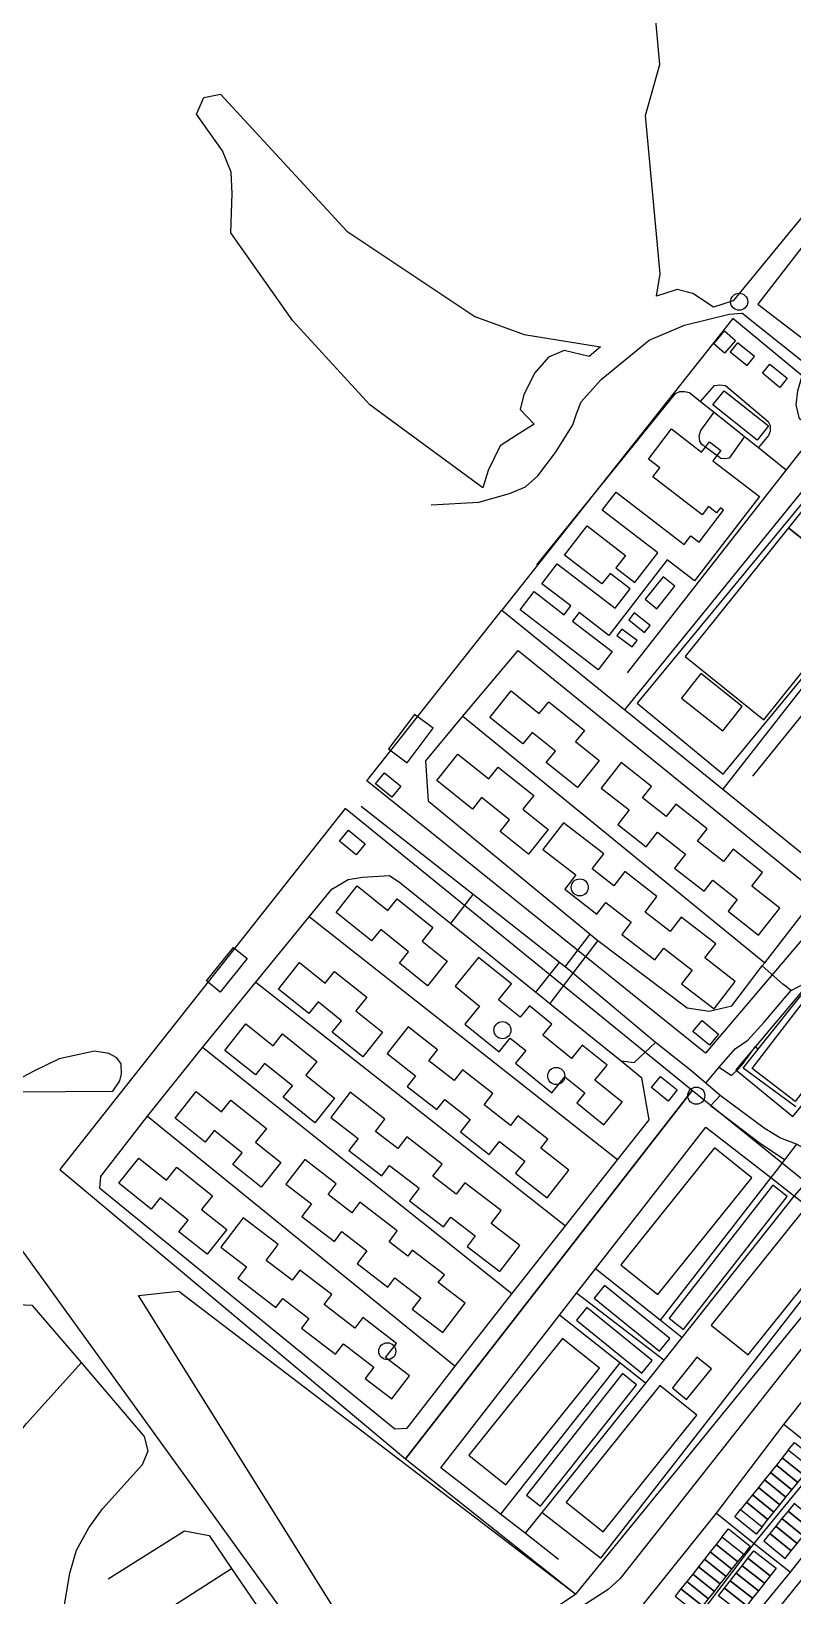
# Model space of a CAD drawing. Header units: metres. Extents: x 11276530 to 11306586, y 355867 to 367650.
# Drawn here: x 11290067 to 11290515, y 360953 to 361872 of the extents above; entities that cross this region are included whole.
import ezdxf

# ---------------------------------------------------------------- set-up
doc = ezdxf.new("R2010")
doc.units = ezdxf.units.M
for name, color, linetype in [('AMENITY', 6, 'Continuous'), ('BUILDING', 8, 'Continuous'), ('HIGHWAY_FOOTWAY', 6, 'Continuous'), ('HIGHWAY_PATH', 3, 'Continuous'), ('HIGHWAY_RESIDENTIAL', 7, 'Continuous'), ('HIGHWAY_SERVICE', 8, 'Continuous'), ('HIGHWAY_TERTIARY', 3, 'Continuous'), ('LANDUSE', 2, 'Continuous'), ('NATURAL_WATER', 5, 'Continuous'), ('OSM_OTHER', 7, 'Continuous')]:
    doc.layers.add(name, color=color, linetype=linetype)

msp = doc.modelspace()

# ---------------------------------------------------------------- linework, layer by layer
at = {"layer": 'AMENITY'}
for points in [[(11290520.27, 361669.37), (11290479.42, 361703.06), (11290343.8, 361531.69), (11290416.11, 361473.16), (11290534.71, 361619.29), (11290531.62, 361626.52), (11290533.17, 361633.23), (11290528.68, 361636.94), (11290518.72, 361644.07), (11290516.65, 361652.33), (11290517.68, 361660.59), (11290520.27, 361669.37)], [(11290467.82, 361652.35), (11290474.39, 361660.65), (11290500.47, 361640), (11290493.9, 361631.71), (11290467.82, 361652.35)], [(11290590.96, 361576.42), (11290473.61, 361426.62), (11290545.7, 361368.27), (11290672.53, 361534.09), (11290658.08, 361533.57), (11290644.65, 361537.19), (11290599.87, 361568.57), (11290590.96, 361576.42)], [(11290541.03, 361332.58), (11290481.3, 361261.84), (11290514.78, 361234.31), (11290574.32, 361306.85), (11290541.03, 361332.58)], [(11290503.09, 361194.01), (11290442.13, 361115.83), (11290450.53, 361109.28), (11290511.47, 361187.46), (11290503.09, 361194.01)], [(11290404.07, 361135.16), (11290397.95, 361127.61), (11290436.37, 361096.43), (11290442.5, 361103.98), (11290404.07, 361135.16)], [(11290393.65, 361122.26), (11290387.54, 361114.72), (11290425.97, 361083.53), (11290432.09, 361091.08), (11290393.65, 361122.26)], [(11290414.67, 361083.31), (11290358.21, 361011.99), (11290366.43, 361005.47), (11290422.92, 361076.79), (11290414.67, 361083.31)]]:
    msp.add_lwpolyline(points, dxfattribs=at)
for centre in [(11290483.23, 361712.95), (11290389.53, 361368.96), (11290344.1, 361285.07), (11290375.76, 361258.15), (11290276.46, 361096.47)]:
    msp.add_circle(centre, 5, dxfattribs=at)
at = {"layer": 'BUILDING'}
for points in [[(11290474.7, 361695.76), (11290481.1, 361690.26), (11290474.69, 361682.79), (11290468.29, 361688.3), (11290474.7, 361695.76)], [(11290477.96, 361683.48), (11290488, 361675.51), (11290492.25, 361680.85), (11290482.21, 361688.82), (11290477.96, 361683.48)], [(11290496.96, 361670.94), (11290501.34, 361676.3), (11290511.52, 361668), (11290507.12, 361662.62), (11290506.62, 361663.03), (11290496.96, 361670.94)], [(11290362.73, 361542.72), (11290380.39, 361529.12), (11290384.31, 361534.23), (11290367.31, 361547.31), (11290376.34, 361559.05), (11290410.37, 361532.88), (11290419.15, 361544.3), (11290407.33, 361553.39), (11290402.58, 361547.22), (11290380.65, 361564.08), (11290393.9, 361581.31), (11290416.44, 361563.97), (11290410.78, 361556.61), (11290421.99, 361547.99), (11290435.44, 361565.48), (11290402.77, 361590.61), (11290410.86, 361601.14), (11290450.98, 361570.29), (11290454.89, 361575.37), (11290459.7, 361571.68), (11290474.11, 361590.43), (11290472.24, 361591.86), (11290469.97, 361588.91), (11290465.21, 361592.58), (11290461.53, 361587.8), (11290432.46, 361610.15), (11290436.52, 361615.42), (11290429.87, 361620.53), (11290443.47, 361638.2), (11290461.17, 361624.59), (11290463.39, 361627.49), (11290465.85, 361630.69), (11290472.45, 361625.6), (11290470.1, 361622.56), (11290467.77, 361619.52), (11290495.11, 361598.5), (11290457, 361548.94), (11290440.88, 361561.34), (11290406.73, 361516.92), (11290389.24, 361530.35), (11290385.36, 361525.31), (11290408.58, 361507.46), (11290400.37, 361496.78), (11290354.52, 361532.03), (11290362.73, 361542.72)], [(11290349.15, 361484.32), (11290365.74, 361471.05), (11290371.28, 361477.96), (11290392.24, 361461.18), (11290387.04, 361454.68), (11290400.94, 361443.54), (11290388.13, 361427.53), (11290369.79, 361442.22), (11290375.24, 361449.02), (11290361.53, 361460.01), (11290356.12, 361453.25), (11290336.71, 361468.79), (11290349.15, 361484.32)], [(11290317.99, 361447.17), (11290336.03, 361432.72), (11290341.56, 361439.63), (11290362.53, 361422.86), (11290356.1, 361414.82), (11290370.95, 361402.93), (11290359.36, 361388.46), (11290342.78, 361401.74), (11290348.23, 361408.54), (11290331.83, 361421.67), (11290326.42, 361414.93), (11290305.55, 361431.64), (11290317.99, 361447.17)], [(11290413.92, 361442.2), (11290402.22, 361427.28), (11290418.62, 361414.44), (11290411.9, 361405.85), (11290428.55, 361392.81), (11290435.3, 361401.4), (11290451.73, 361388.53), (11290445.27, 361380.29), (11290462.57, 361366.72), (11290467.67, 361373.23), (11290482.15, 361361.87), (11290476.67, 361354.89), (11290494.65, 361340.78), (11290507.15, 361356.74), (11290490.7, 361369.64), (11290497.01, 361377.68), (11290479.63, 361391.3), (11290474.05, 361384.18), (11290458.78, 361396.13), (11290464.48, 361403.41), (11290445.99, 361417.89), (11290440.33, 361410.67), (11290426.47, 361421.54), (11290431.72, 361428.25), (11290413.92, 361442.2)], [(11290269.47, 361429.76), (11290274.78, 361436.26), (11290284.46, 361428.36), (11290279.14, 361421.85), (11290269.47, 361429.76)], [(11290248.43, 361396.02), (11290253.74, 361402.52), (11290263.42, 361394.62), (11290258.1, 361388.11), (11290248.43, 361396.02)], [(11290380.06, 361406.88), (11290367.92, 361391.17), (11290387.26, 361376.23), (11290380.76, 361367.81), (11290399.56, 361353.29), (11290404.8, 361360.07), (11290419.78, 361348.5), (11290414.24, 361341.34), (11290433.67, 361326.33), (11290438.97, 361333.2), (11290455.58, 361320.38), (11290449.4, 361312.36), (11290468.55, 361297.58), (11290480.96, 361313.65), (11290463.02, 361327.51), (11290469.44, 361335.82), (11290449.15, 361351.46), (11290442.66, 361343.07), (11290427.93, 361354.44), (11290434.94, 361363.54), (11290415.97, 361378.18), (11290409.6, 361369.93), (11290396.85, 361379.76), (11290403.67, 361388.61), (11290380.06, 361406.88)], [(11290258.74, 361369.78), (11290276.8, 361355.33), (11290282.33, 361362.23), (11290303.29, 361345.46), (11290296.86, 361337.43), (11290311.71, 361325.54), (11290300.12, 361311.07), (11290283.54, 361324.35), (11290288.99, 361331.15), (11290272.59, 361344.28), (11290267.18, 361337.54), (11290246.31, 361354.25), (11290258.74, 361369.78)], [(11290224.89, 361324.78), (11290239.95, 361312.73), (11290245.48, 361319.63), (11290264.41, 361304.49), (11290257.99, 361296.45), (11290273.66, 361283.9), (11290262.07, 361269.43), (11290244.08, 361283.84), (11290249.51, 361290.64), (11290235.82, 361301.62), (11290230.41, 361294.88), (11290212.46, 361309.25), (11290224.89, 361324.78)], [(11290330.04, 361327.85), (11290316.28, 361310.82), (11290330.61, 361299.24), (11290322.03, 361288.62), (11290342.13, 361272.37), (11290348.69, 361280.47), (11290357.85, 361273.06), (11290351.85, 361265.64), (11290373.23, 361248.34), (11290380.82, 361257.7), (11290392.53, 361248.23), (11290387.8, 361242.38), (11290403.78, 361229.44), (11290414.51, 361242.69), (11290398.45, 361255.7), (11290405.56, 361264.47), (11290390.93, 361276.31), (11290384.6, 361268.5), (11290367.82, 361282.09), (11290373.11, 361288.63), (11290359.95, 361299.28), (11290354.6, 361292.66), (11290341.89, 361302.94), (11290349.38, 361312.2), (11290330.04, 361327.85)], [(11290529.43, 361312.76), (11290554.65, 361293.35), (11290516.08, 361243.21), (11290490.85, 361262.61), (11290529.43, 361312.76)], [(11290193.36, 361288.75), (11290209.36, 361275.95), (11290214.89, 361282.85), (11290235.01, 361266.76), (11290228.57, 361258.72), (11290245.47, 361245.19), (11290233.88, 361230.72), (11290215.26, 361245.64), (11290220.72, 361252.44), (11290204.31, 361265.58), (11290198.91, 361258.83), (11290180.93, 361273.21), (11290193.36, 361288.75)], [(11290288.65, 361287.04), (11290276.34, 361271.32), (11290292.95, 361258.31), (11290288.08, 361252.07), (11290305.52, 361238.42), (11290310.18, 361244.37), (11290325.14, 361232.65), (11290319.4, 361225.31), (11290336.4, 361211.98), (11290342.42, 361219.66), (11290357.25, 361208.03), (11290351.84, 361201.11), (11290370.36, 361186.56), (11290383.11, 361202.81), (11290366.68, 361215.69), (11290370.82, 361220.98), (11290353.2, 361234.81), (11290348.78, 361229.17), (11290333.36, 361241.27), (11290338.48, 361247.81), (11290320.59, 361261.83), (11290315.7, 361255.59), (11290300.93, 361267.15), (11290305.92, 361273.5), (11290288.65, 361287.04)], [(11290456.09, 361284.2), (11290461.4, 361290.7), (11290471.07, 361282.8), (11290465.75, 361276.29), (11290456.09, 361284.2)], [(11290431.76, 361251.35), (11290437.07, 361257.85), (11290446.74, 361249.96), (11290441.42, 361243.44), (11290431.76, 361251.35)], [(11290164.15, 361248.96), (11290178.95, 361237.12), (11290184.48, 361244.02), (11290205.44, 361227.25), (11290199.02, 361219.22), (11290213.87, 361207.33), (11290202.28, 361192.86), (11290185.69, 361206.14), (11290191.15, 361212.94), (11290174.75, 361226.07), (11290169.34, 361219.33), (11290151.73, 361233.42), (11290164.15, 361248.96)], [(11290254.56, 361248.6), (11290243.22, 361233.8), (11290259.38, 361221.42), (11290253.92, 361214.3), (11290273.14, 361199.59), (11290277.78, 361205.65), (11290295.27, 361192.26), (11290289.57, 361184.84), (11290309.49, 361169.57), (11290313.88, 361175.31), (11290328.18, 361164.34), (11290323.32, 361157.99), (11290342.57, 361143.23), (11290354.4, 361158.65), (11290337.55, 361171.57), (11290343.29, 361179.05), (11290321.95, 361195.4), (11290316.93, 361188.83), (11290303.27, 361199.29), (11290308.74, 361206.42), (11290287.91, 361222.38), (11290282.64, 361215.5), (11290269.47, 361225.58), (11290275.06, 361232.89), (11290254.56, 361248.6)], [(11290130.41, 361209.92), (11290146.64, 361196.94), (11290152.78, 361204.6), (11290173.74, 361187.82), (11290167.3, 361179.79), (11290182.15, 361167.89), (11290170.57, 361153.42), (11290153.99, 361166.7), (11290159.45, 361173.51), (11290143.04, 361186.65), (11290137.64, 361179.89), (11290118.58, 361195.13), (11290130.41, 361209.92)], [(11290227.91, 361209.05), (11290216.8, 361194.53), (11290231.81, 361183.02), (11290226.2, 361175.69), (11290245.41, 361160.99), (11290249.8, 361166.74), (11290264.43, 361155.54), (11290258.71, 361148.07), (11290276.85, 361134.16), (11290280.97, 361139.55), (11290296.19, 361127.89), (11290291.11, 361121.25), (11290309.03, 361107.51), (11290322.21, 361124.69), (11290306.41, 361136.8), (11290309.97, 361141.45), (11290291.11, 361155.9), (11290288.44, 361152.42), (11290277.46, 361160.84), (11290282.3, 361167.16), (11290260.37, 361183.95), (11290255.7, 361177.86), (11290241.62, 361188.64), (11290246.41, 361194.89), (11290227.91, 361209.05)], [(11290468.81, 361215.87), (11290413.73, 361147.33), (11290435.51, 361129.83), (11290490.6, 361198.37), (11290468.81, 361215.87)], [(11290191.78, 361174.79), (11290178.65, 361157.64), (11290193.68, 361146.13), (11290188.51, 361139.38), (11290211, 361122.16), (11290215.05, 361127.43), (11290230.37, 361115.69), (11290225.99, 361109.99), (11290245.91, 361094.72), (11290250.63, 361100.87), (11290268.56, 361087.11), (11290263.48, 361080.49), (11290279.1, 361068.51), (11290289.49, 361082.07), (11290275.45, 361092.84), (11290281.79, 361101.12), (11290262.1, 361116.2), (11290257.44, 361110.13), (11290239.35, 361123.99), (11290243.77, 361129.76), (11290225.07, 361144.1), (11290220.53, 361138.17), (11290205.24, 361149.87), (11290212.3, 361159.08), (11290191.78, 361174.79)], [(11290521.77, 361180.35), (11290466.69, 361111.8), (11290488.45, 361094.3), (11290543.54, 361162.84), (11290521.77, 361180.35)], [(11290379.41, 361103.99), (11290324.33, 361035.44), (11290346.09, 361017.95), (11290401.2, 361086.49), (11290379.41, 361103.99)], [(11290436.65, 361076.38), (11290381.57, 361007.83), (11290403.35, 360990.33), (11290458.44, 361058.87), (11290436.65, 361076.38)], [(11290517.7, 361019.41), (11290521.21, 361023.77), (11290508.59, 361033.93), (11290505.08, 361029.58), (11290517.7, 361019.41)], [(11290521.21, 361023.77), (11290524.72, 361028.12), (11290512.09, 361038.29), (11290508.59, 361033.93), (11290521.21, 361023.77)], [(11290512.09, 361038.29), (11290515.83, 361042.94), (11290528.46, 361032.77), (11290524.72, 361028.12), (11290512.09, 361038.29)], [(11290510.69, 361010.7), (11290514.2, 361015.06), (11290501.57, 361025.22), (11290498.07, 361020.87), (11290510.69, 361010.7)], [(11290514.2, 361015.06), (11290517.7, 361019.41), (11290505.08, 361029.58), (11290501.57, 361025.22), (11290514.2, 361015.06)], [(11290503.68, 361002), (11290507.19, 361006.35), (11290494.56, 361016.51), (11290491.06, 361012.15), (11290503.68, 361002)], [(11290507.19, 361006.35), (11290510.69, 361010.7), (11290498.07, 361020.87), (11290494.56, 361016.51), (11290507.19, 361006.35)], [(11290496.67, 360993.29), (11290500.17, 360997.65), (11290487.55, 361007.8), (11290484.04, 361003.44), (11290496.67, 360993.29)], [(11290500.17, 360997.65), (11290503.68, 361002), (11290491.06, 361012.15), (11290487.55, 361007.8), (11290500.17, 360997.65)], [(11290524.51, 360992.37), (11290528.08, 360996.75), (11290515.53, 361006.97), (11290511.96, 361002.59), (11290524.51, 360992.37)], [(11290484.04, 361003.44), (11290496.67, 360993.29), (11290493.21, 360988.99), (11290480.59, 360999.15), (11290484.04, 361003.44)], [(11290517.36, 360983.6), (11290520.93, 360987.98), (11290508.39, 360998.2), (11290504.81, 360993.82), (11290517.36, 360983.6)], [(11290520.93, 360987.98), (11290524.51, 360992.37), (11290511.96, 361002.59), (11290508.39, 360998.2), (11290520.93, 360987.98)], [(11290473.12, 360987.23), (11290476.97, 360992.08), (11290489.74, 360981.93), (11290485.89, 360977.09), (11290473.12, 360987.23)], [(11290510.21, 360974.83), (11290513.79, 360979.22), (11290501.24, 360989.44), (11290497.67, 360985.06), (11290510.21, 360974.83)], [(11290513.79, 360979.22), (11290517.36, 360983.6), (11290504.81, 360993.82), (11290501.24, 360989.44), (11290513.79, 360979.22)], [(11290479.01, 360968.43), (11290482.45, 360972.76), (11290469.68, 360982.91), (11290466.24, 360978.58), (11290479.01, 360968.43)], [(11290482.45, 360972.76), (11290485.89, 360977.09), (11290473.12, 360987.23), (11290469.68, 360982.91), (11290482.45, 360972.76)], [(11290488.37, 360974.89), (11290491.82, 360979.31), (11290504.97, 360969.01), (11290501.52, 360964.6), (11290488.37, 360974.89)], [(11290468.69, 360955.44), (11290472.13, 360959.77), (11290459.36, 360969.93), (11290455.92, 360965.59), (11290468.69, 360955.44)], [(11290472.13, 360959.77), (11290475.57, 360964.1), (11290462.8, 360974.25), (11290459.36, 360969.93), (11290472.13, 360959.77)], [(11290475.57, 360964.1), (11290479.01, 360968.43), (11290466.24, 360978.58), (11290462.8, 360974.25), (11290475.57, 360964.1)], [(11290481.46, 360966.07), (11290484.92, 360970.49), (11290498.07, 360960.19), (11290494.61, 360955.78), (11290481.46, 360966.07)], [(11290484.92, 360970.49), (11290488.37, 360974.89), (11290501.52, 360964.6), (11290498.07, 360960.19), (11290484.92, 360970.49)], [(11290461.81, 360946.78), (11290465.25, 360951.12), (11290452.48, 360961.27), (11290449.04, 360956.94), (11290461.81, 360946.78)], [(11290465.25, 360951.12), (11290468.69, 360955.44), (11290455.92, 360965.59), (11290452.48, 360961.27), (11290465.25, 360951.12)], [(11290474.56, 360957.25), (11290478.01, 360961.67), (11290491.16, 360951.38), (11290487.7, 360946.96), (11290474.56, 360957.25)], [(11290478.01, 360961.67), (11290481.46, 360966.07), (11290494.61, 360955.78), (11290491.16, 360951.38), (11290478.01, 360961.67)], [(11290458.37, 360942.46), (11290461.81, 360946.78), (11290449.04, 360956.94), (11290445.6, 360952.61), (11290458.37, 360942.46)], [(11290471.11, 360952.85), (11290474.56, 360957.25), (11290487.7, 360946.96), (11290484.25, 360942.56), (11290471.11, 360952.85)]]:
    msp.add_lwpolyline(points, close=True, dxfattribs=at)
at = {"layer": 'HIGHWAY_FOOTWAY'}
for points in [[(11290471.49, 361263.32), (11290478.75, 361258.44), (11290483, 361262.6), (11290485.53, 361265.4), (11290492.68, 361275.24)], [(11290509.88, 361208.92), (11290495.04, 361218.99), (11290466.38, 361240.58), (11290472.13, 361246.77)], [(11290378.37, 360879.89), (11290447.51, 360925.23), (11290492.09, 360983.48), (11290533.35, 361033.86), (11290581.57, 361094.09)]]:
    msp.add_lwpolyline(points, dxfattribs=at)
at = {"layer": 'HIGHWAY_PATH'}
for points in [[(11290513.75, 361308.3), (11290508.96, 361312.08)], [(11290413.79, 361267), (11290421.51, 361266.01), (11290433.99, 361277.8)]]:
    msp.add_lwpolyline(points, dxfattribs=at)
at = {"layer": 'HIGHWAY_RESIDENTIAL'}
for points in [[(11290454.7, 361261.52), (11290433.99, 361277.8), (11290385.51, 361318.6), (11290380.88, 361322.25), (11290377.69, 361324.75), (11290326.81, 361364.74), (11290261.15, 361416.37)], [(11290567.11, 361197.03), (11290554.18, 361206.73), (11290542.99, 361212.32), (11290537.75, 361213.33), (11290519.54, 361216.81), (11290516.98, 361218.07), (11290507.11, 361221.77), (11290497.93, 361227.44), (11290472.13, 361246.77), (11290463.7, 361253.86), (11290454.7, 361261.52)], [(11290542.71, 361127.12), (11290413.35, 360963.06), (11290406.33, 360956.5), (11290283.76, 360877.44)], [(11290325.01, 360880.02), (11290342.45, 360890.9), (11290363.92, 360904.29), (11290424.29, 360945.54), (11290426.98, 360947.91), (11290469.92, 361001.33), (11290509.56, 361053.48), (11290557.64, 361114.18)], [(11290392.45, 360856.12), (11290415.2, 360871.25), (11290438.98, 360887.07), (11290462.25, 360904.74), (11290464.08, 360906.63), (11290513.42, 360966.67), (11290553.62, 361017.79), (11290602.53, 361077.29)]]:
    msp.add_lwpolyline(points, dxfattribs=at)
at = {"layer": 'HIGHWAY_SERVICE'}
for points in [[(11290364.31, 361558.34), (11290445.81, 361658.96), (11290448.28, 361660.16), (11290451.19, 361660.24), (11290453.95, 361659.71), (11290460.59, 361654.38), (11290468.46, 361648.08), (11290486.37, 361633.73), (11290494.65, 361627.34), (11290510.79, 361614.16)], [(11290460.59, 361654.38), (11290468.74, 361663.67), (11290471.87, 361664.04), (11290475.23, 361663.74), (11290500.24, 361642.54), (11290501.43, 361640.3), (11290501.51, 361636.87), (11290500.38, 361634.4), (11290494.65, 361627.34)], [(11290533.25, 361642.76), (11290528.68, 361636.94), (11290510.79, 361614.16), (11290417.46, 361494.92)], [(11290463.39, 361627.49), (11290461.27, 361629.03), (11290460.15, 361631.12), (11290459.71, 361634.26), (11290460.74, 361637.39), (11290468.46, 361648.08)], [(11290486.37, 361633.73), (11290477.32, 361621.04), (11290475.08, 361620.6), (11290472.46, 361620.82), (11290470.1, 361622.56)], [(11290470.1, 361622.56), (11290463.39, 361627.49)], [(11290603.72, 361573.1), (11290601.07, 361569.99), (11290599.87, 361568.57), (11290490.98, 361434.31)], [(11290300.63, 361419.58), (11290299.13, 361443.28), (11290320.88, 361469.43), (11290353.39, 361508)], [(11290353.39, 361508), (11290529.73, 361365.09)], [(11290320.88, 361469.43), (11290498.32, 361324.54)], [(11290300.63, 361419.58), (11290395.57, 361341.55), (11290400.2, 361337.74), (11290452.62, 361298.26), (11290465.6, 361296.19)], [(11290107.83, 361198.84), (11290135.57, 361234.57), (11290167.86, 361274.86), (11290199.09, 361313.25), (11290230.53, 361351.72), (11290243.8, 361367.95), (11290253.48, 361373.67), (11290261.85, 361374.99), (11290277.79, 361375.96)], [(11290277.79, 361375.96), (11290283.78, 361371.82), (11290313.78, 361347.65), (11290363.64, 361307.49), (11290367.51, 361304.37), (11290371.92, 361300.82), (11290413.79, 361267), (11290425.99, 361257.15)], [(11290465.6, 361296.19), (11290478.95, 361299.38), (11290496.83, 361322.93), (11290498.32, 361324.54), (11290529.73, 361365.09)], [(11290411.8, 361208.86), (11290230.53, 361351.72)], [(11290400.2, 361337.74), (11290385.51, 361318.6), (11290371.92, 361300.82)], [(11290380.88, 361322.25), (11290395.57, 361341.55)], [(11290363.64, 361307.49), (11290377.69, 361324.75)], [(11290516.58, 361240), (11290485.53, 361262.83), (11290494.42, 361273.97), (11290524.71, 361311.94), (11290536.22, 361326.37)], [(11290199.09, 361313.25), (11290381.17, 361170.11)], [(11290463.7, 361253.86), (11290471.49, 361263.32), (11290480.88, 361274.09), (11290488.37, 361279.17), (11290497.98, 361289.81), (11290509.79, 361303.93), (11290513.75, 361308.3), (11290521.14, 361312.24), (11290524.71, 361311.94)], [(11290349.62, 361130.12), (11290167.86, 361274.86)], [(11290280.9, 361050.92), (11290288.14, 361051.39), (11290316.35, 361087.7), (11290349.62, 361130.12), (11290381.17, 361170.11), (11290411.8, 361208.86), (11290430.35, 361232.33), (11290425.99, 361257.15)], [(11290135.57, 361234.57), (11290316.35, 361087.7)], [(11290377.11, 360974.22), (11290357.42, 360989.55), (11290342.93, 361000.84), (11290307.93, 361028.09), (11290377.72, 361117.7), (11290387.71, 361130.5), (11290398.87, 361144.85), (11290426.06, 361179.76), (11290463.7, 361228.1), (11290501.76, 361198.47), (11290515.56, 361187.72), (11290547.88, 361162.54), (11290530.66, 361140.42), (11290401.78, 360974.92), (11290367.26, 361001.81)], [(11290516.98, 361218.07), (11290509.88, 361208.92), (11290505.5, 361203.29), (11290501.76, 361198.47), (11290436.82, 361114.76)], [(11290537.75, 361213.33), (11290534.04, 361209.31), (11290519.79, 361192.63), (11290515.56, 361187.72), (11290449.62, 361104.62), (11290438.99, 361091.22), (11290432.12, 361082.56), (11290428.26, 361077.76), (11290367.26, 361001.81), (11290357.42, 360989.55)], [(11290107.83, 361198.84), (11290107.23, 361192.43), (11290280.9, 361050.92)], [(11290449.62, 361104.62), (11290436.82, 361114.76), (11290398.87, 361144.85)], [(11290438.99, 361091.22), (11290387.71, 361130.5)], [(11290428.26, 361077.76), (11290413.06, 361089.76), (11290377.72, 361117.7)], [(11290413.06, 361089.76), (11290342.93, 361000.84)], [(11290553.62, 361017.79), (11290533.35, 361033.86), (11290524.44, 361041.42), (11290509.56, 361053.48)], [(11290469.92, 361001.33), (11290492.09, 360983.48), (11290513.42, 360966.67)]]:
    msp.add_lwpolyline(points, dxfattribs=at)
at = {"layer": 'HIGHWAY_TERTIARY'}
msp.add_lwpolyline([(11290706.53, 361530.13), (11290688.42, 361544.49), (11290683.74, 361548.2), (11290605.49, 361610.33), (11290551.96, 361652.83), (11290531.01, 361669.47), (11290484.74, 361706.2)], dxfattribs=at)
at = {"layer": 'LANDUSE'}
for points in [[(11290633.32, 361891.46), (11290494.14, 361711.45), (11290613.62, 361620.16), (11290691.35, 361557.51), (11290828.58, 361732.6), (11290633.32, 361891.46)], [(11290423.23, 361477.06), (11290473.73, 361435.4), (11290588.16, 361574.14), (11290537.64, 361615.79), (11290423.23, 361477.06)], [(11290545.7, 361368.27), (11290463.38, 361271.64), (11290264.51, 361431.49), (11290343.8, 361531.69), (11290416.11, 361473.16), (11290473.61, 361426.62), (11290545.7, 361368.27)], [(11290083.92, 361203.28), (11290287.17, 361033.25), (11290455.6, 361249.63), (11290251.63, 361415.22), (11290083.92, 361203.28)], [(11290287.17, 361033.25), (11290387.24, 360953.86), (11290535.89, 361136.12), (11290559.78, 361165.43), (11290455.6, 361249.63), (11290287.17, 361033.25)], [(11290113.34, 360655.52), (11290157.05, 360640.92), (11290241.02, 360506.56), (11290101.26, 360421.74), (11289701.91, 360717.01), (11289716.18, 360742.69), (11290057.32, 361161.75), (11290236.8, 360913.47), (11290295.93, 360809.14), (11290151.94, 360711.1), (11290120.49, 360725.25), (11290103.57, 360717.29), (11290102.37, 360696.79), (11290113.34, 360655.52)], [(11290453.43, 360888.84), (11290450.45, 360879.21), (11290484.74, 360827.37), (11290617.87, 360908.67), (11290609.59, 360921.32), (11290623.93, 360931.76), (11290634.08, 360917.74), (11290678.56, 360944.01), (11290661.84, 360982.53), (11290616.11, 360965.94), (11290602.65, 360991.87), (11290588.76, 361009.68), (11290571, 361025.55), (11290478.48, 360911.18), (11290453.43, 360888.84)]]:
    msp.add_lwpolyline(points, close=True, dxfattribs=at)
at = {"layer": 'NATURAL_WATER'}
for points in [[(11290521.01, 361763.77), (11290479.71, 361713.43), (11290468.13, 361709.77), (11290455.93, 361717.7), (11290446.79, 361720.13), (11290434.62, 361716.28), (11290436.81, 361729.41), (11290428.23, 361822.32), (11290436.51, 361852.37), (11290433.81, 361882.42), (11290388.91, 361968.81), (11290393.72, 361974.72), (11290426.02, 361970.34), (11290447.31, 361955.61), (11290472.14, 361945.85), (11290493.13, 361947.88), (11290531.58, 361971.03), (11290541.52, 361973.67), (11290548.72, 361973.65), (11290552.26, 361970.38), (11290554.21, 361966.36), (11290537.78, 361922.41), (11290521.89, 361902.88), (11290521.01, 361763.77)], [(11290401.78, 361686.45), (11290395.15, 361680.73), (11290380.29, 361684.23), (11290371.11, 361680.29), (11290363.24, 361671.11), (11290356.68, 361658.43), (11290354.5, 361649.69), (11290362.8, 361640.95), (11290352.75, 361634.83), (11290342.69, 361628.27), (11290335.7, 361613.84), (11290332.53, 361603.61), (11290266.19, 361652.43), (11290220.98, 361701.66), (11290184.53, 361753.5), (11290185.36, 361776.52), (11290184.7, 361789.05), (11290179.66, 361801.57), (11290164.34, 361823.14), (11290168.58, 361832.89), (11290178.4, 361834.85), (11290252.6, 361754.41), (11290327.81, 361704.34), (11290356.93, 361693.64), (11290401.78, 361686.45)], [(11290115.21, 361249.26), (11290119.34, 361255.26), (11290120.16, 361259.39), (11290119.96, 361265.38), (11290117.48, 361268.89), (11290112.72, 361271.37), (11290104.46, 361272.81), (11290083.6, 361268.27), (11290069.15, 361261.25), (11290058, 361255.26)], [(11289947.49, 361248.03), (11290115.21, 361249.26)]]:
    msp.add_lwpolyline(points, dxfattribs=at)
at = {"layer": 'OSM_OTHER'}
for points in [[(11290302.2, 361593.57), (11290330.27, 361595.22), (11290348.33, 361600.29), (11290357.58, 361604.17), (11290364.91, 361610.74), (11290375.2, 361624.32), (11290385.5, 361640.6), (11290387.74, 361647.77), (11290390.43, 361654.18), (11290402.08, 361667.17), (11290430.3, 361690.46), (11290451.19, 361699.27), (11290477.32, 361705.69), (11290484.74, 361706.2)], [(11290537.17, 361611.19), (11290512.24, 361580.11), (11290558.46, 361543.02), (11290583.39, 361574.09), (11290537.17, 361611.19)], [(11290451.57, 361504.54), (11290497.79, 361467.43), (11290558.46, 361543.02), (11290512.24, 361580.11), (11290451.57, 361504.54)], [(11290438.51, 361551.42), (11290427.97, 361538.15), (11290434.92, 361532.64), (11290445.46, 361545.92), (11290438.51, 361551.42)], [(11290421.61, 361530.14), (11290418.4, 361526.15), (11290427.63, 361518.7), (11290430.84, 361522.68), (11290421.61, 361530.14)], [(11290414.28, 361520.7), (11290411.43, 361516.92), (11290420.41, 361510.14), (11290423.26, 361513.92), (11290414.28, 361520.7)], [(11290460.77, 361494.52), (11290449.32, 361480.13), (11290473.61, 361460.82), (11290485.04, 361475.2), (11290460.77, 361494.52)], [(11290292.47, 361470.57), (11290277.24, 361450.27), (11290288.08, 361442.15), (11290303.31, 361462.44), (11290292.47, 361470.57)], [(11290313.78, 361347.65), (11290326.81, 361364.74)], [(11290186.05, 361333.66), (11290194.11, 361327.17), (11290178.25, 361307.47), (11290170.19, 361313.97), (11290186.05, 361333.66)], [(11290496.83, 361322.93), (11290508.96, 361312.08)], [(11290494.42, 361273.97), (11290492.68, 361275.24)], [(11290130.24, 361129.25), (11290153.98, 361131.7), (11290387.24, 360953.86), (11290300.2, 360895.6), (11290277.59, 360893.69), (11290130.24, 361129.25)], [(11290062.91, 360869.01), (11290069.64, 360882.49), (11290074.74, 360895.44), (11290079.31, 360909.46), (11290082.95, 360925.31), (11290089.87, 360966.13), (11290093.88, 360979.61), (11290100.98, 360992.73), (11290109, 361003.83), (11290132.51, 361029.89), (11290135.97, 361037.91), (11290133.78, 361046.47), (11290096.71, 361089.81), (11290068.01, 361123.36), (11290054.7, 361123.91)], [(11289865.46, 360854.51), (11289881.86, 360848.31), (11289888.46, 360847.25), (11289902.26, 360845.03), (11289919.4, 360844.13), (11289936.88, 360845.76), (11289952.91, 360850.49), (11289968.77, 360858.33), (11289981.7, 360868.53), (11289992.81, 360879.28), (11289997.92, 360885.93), (11290002.47, 360891.86), (11290009.4, 360904.61), (11290015.23, 360919.36), (11290018.15, 360935.04), (11290027.06, 360983.69), (11290032.35, 360999.35), (11290040.56, 361018.49), (11290049.29, 361034.88), (11290064.42, 361054.01), (11290096.71, 361089.81)], [(11290458.3, 361093.03), (11290443.97, 361074.99), (11290452.19, 361068.09), (11290467.05, 361086.13), (11290458.3, 361093.03)], [(11290112.5, 360962.86), (11290157.3, 360990.98), (11290171.76, 360988.17), (11290184.95, 360968.77), (11290202.05, 360943.63)], [(11290095.44, 360911.44), (11290184.95, 360968.77)]]:
    msp.add_lwpolyline(points, dxfattribs=at)
msp.add_circle((11290458.05, 361246.6), 5, dxfattribs=at)

doc.saveas('drawing.dxf')
